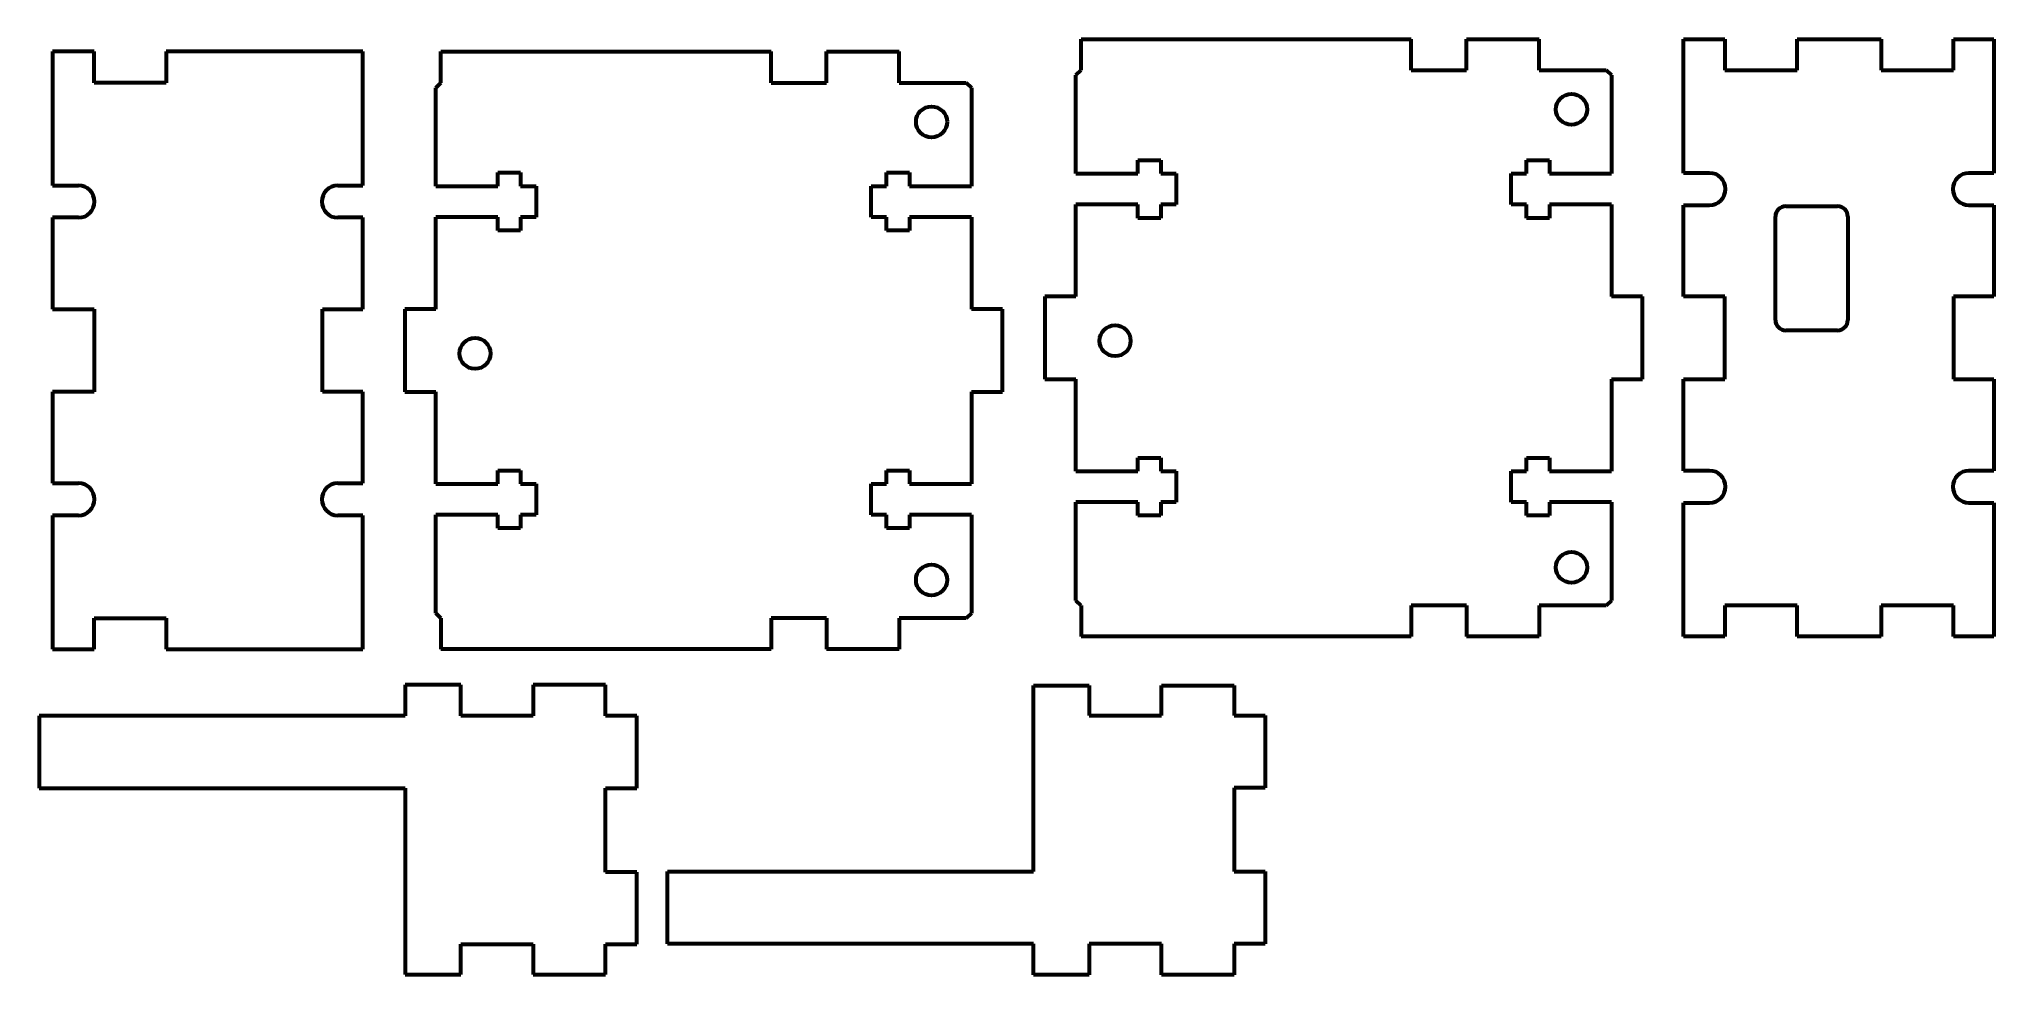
# Model space of a CAD drawing. Header units: millimetres. Extents: x -123 to 66, y 168 to 258.
import ezdxf

# ---------------------------------------------------------------- set-up
doc = ezdxf.new("R2010")
doc.units = ezdxf.units.MM
doc.linetypes.add('K5LT_BASIC', pattern=[0])
doc.layers.add('Системный слой (1)', color=252, linetype='Continuous')

msp = doc.modelspace()

# ---------------------------------------------------------------- linework, layer by layer
at = {"layer": 'Системный слой (1)', "color": 5, "linetype": 'K5LT_BASIC', "lineweight": 60}
for p, q in [((-21.83, 258.06), (10.08, 258.06)), ((-21.83, 255.06), (-21.83, 258.06)), ((10.08, 255.06), (10.08, 258.06)), ((15.45, 258.06), (22.45, 258.06)), ((15.45, 255.06), (15.45, 258.06)), ((22.45, 255.06), (22.45, 258.06)), ((36.43, 245.11), (36.43, 258.06)), ((36.43, 258.06), (40.43, 258.06)), ((40.43, 258.06), (40.43, 255.06)), ((47.42, 255.06), (47.42, 258.06)), ((47.42, 258.06), (55.53, 258.06)), ((55.53, 258.06), (55.53, 255.06)), ((62.52, 258.06), (66.43, 258.06)), ((62.52, 255.06), (62.52, 258.06)), ((66.43, 258.06), (66.43, 245.11)), ((-121.27, 256.85), (-121.27, 243.9)), ((-117.27, 256.85), (-121.27, 256.85)), ((-117.27, 253.85), (-117.27, 256.85)), ((-91.27, 256.85), (-110.28, 256.85)), ((-110.28, 256.85), (-110.28, 253.85)), ((-91.27, 243.9), (-91.27, 256.85)), ((-83.72, 256.85), (-51.81, 256.85)), ((-83.72, 253.85), (-83.72, 256.85)), ((-51.81, 253.85), (-51.81, 256.85)), ((-46.43, 256.85), (-39.43, 256.85)), ((-46.43, 253.85), (-46.43, 256.85)), ((-39.43, 253.85), (-39.43, 256.85)), ((-110.28, 253.85), (-117.27, 253.85)), ((-84.22, 253.35), (-83.72, 253.85)), ((-84.22, 243.85), (-84.22, 253.35)), ((-51.81, 253.85), (-46.43, 253.85)), ((-39.43, 253.85), (-32.93, 253.85)), ((-32.93, 253.85), (-32.43, 253.35)), ((-32.43, 253.35), (-32.43, 243.85)), ((-22.33, 254.56), (-21.83, 255.06)), ((-22.33, 245.06), (-22.33, 254.56)), ((10.08, 255.06), (15.45, 255.06)), ((22.45, 255.06), (28.95, 255.06)), ((28.95, 255.06), (29.45, 254.56)), ((29.45, 254.56), (29.45, 245.06)), ((40.43, 255.06), (47.42, 255.06)), ((55.53, 255.06), (62.52, 255.06)), ((-16.33, 245.06), (-16.33, 246.36)), ((-16.33, 246.36), (-14.13, 246.36)), ((-14.13, 246.36), (-14.13, 245.06)), ((21.25, 246.36), (23.45, 246.36)), ((21.25, 245.06), (21.25, 246.36)), ((23.45, 246.36), (23.45, 245.06)), ((-121.27, 243.9), (-118.77, 243.9)), ((-93.69, 243.9), (-91.27, 243.9)), ((-84.22, 243.85), (-78.22, 243.85)), ((-78.22, 243.85), (-78.22, 245.15)), ((-78.22, 245.15), (-76.02, 245.15)), ((-76.02, 245.15), (-76.02, 243.85)), ((-76.02, 243.85), (-74.52, 243.85)), ((-74.52, 243.85), (-74.52, 240.85)), ((-42.13, 240.85), (-42.13, 243.85)), ((-42.13, 243.85), (-40.63, 243.85)), ((-40.63, 245.15), (-38.43, 245.15)), ((-40.63, 243.85), (-40.63, 245.15)), ((-38.43, 245.15), (-38.43, 243.85)), ((-38.43, 243.85), (-32.43, 243.85)), ((-22.33, 245.06), (-16.33, 245.06)), ((-14.13, 245.06), (-12.63, 245.06)), ((-12.63, 245.06), (-12.63, 242.06)), ((19.75, 242.06), (19.75, 245.06)), ((19.75, 245.06), (21.25, 245.06)), ((23.45, 245.06), (29.45, 245.06)), ((38.93, 245.11), (36.43, 245.11)), ((66.43, 245.11), (64.02, 245.11)), ((-22.33, 233.17), (-22.33, 242.06)), ((-16.33, 242.06), (-22.33, 242.06)), ((-16.33, 240.76), (-16.33, 242.06)), ((-12.63, 242.06), (-14.13, 242.06)), ((-14.13, 242.06), (-14.13, 240.76)), ((21.25, 242.06), (19.75, 242.06)), ((21.25, 240.76), (21.25, 242.06)), ((23.45, 242.06), (23.45, 240.76)), ((29.45, 242.06), (23.45, 242.06)), ((29.45, 242.06), (29.45, 233.17)), ((36.43, 233.17), (36.43, 242.01)), ((36.43, 242.01), (38.93, 242.01)), ((64.02, 242.01), (66.43, 242.01)), ((66.43, 242.01), (66.43, 233.17)), ((-121.27, 240.8), (-121.27, 231.96)), ((-118.77, 240.8), (-121.27, 240.8)), ((-91.27, 240.8), (-93.69, 240.8)), ((-91.27, 231.96), (-91.27, 240.8)), ((-84.22, 231.96), (-84.22, 240.85)), ((-78.22, 240.85), (-84.22, 240.85)), ((-78.22, 239.55), (-78.22, 240.85)), ((-74.52, 240.85), (-76.02, 240.85)), ((-76.02, 240.85), (-76.02, 239.55)), ((-40.63, 240.85), (-42.13, 240.85)), ((-40.63, 239.55), (-40.63, 240.85)), ((-38.43, 240.85), (-38.43, 239.55)), ((-32.43, 240.85), (-38.43, 240.85)), ((-32.43, 240.85), (-32.43, 231.96)), ((-14.13, 240.76), (-16.33, 240.76)), ((23.45, 240.76), (21.25, 240.76)), ((45.31, 230.9), (45.31, 240.9)), ((46.31, 241.9), (51.31, 241.9)), ((52.31, 240.9), (52.31, 230.9)), ((-76.02, 239.55), (-78.22, 239.55)), ((-38.43, 239.55), (-40.63, 239.55)), ((-22.33, 233.17), (-25.33, 233.17)), ((-25.33, 233.17), (-25.33, 225.17)), ((32.45, 233.17), (29.45, 233.17)), ((32.45, 225.17), (32.45, 233.17)), ((40.43, 233.17), (36.43, 233.17)), ((40.43, 225.17), (40.43, 233.17)), ((66.43, 233.17), (62.52, 233.17)), ((62.52, 233.17), (62.52, 225.17)), ((-121.27, 231.96), (-117.27, 231.96)), ((-117.27, 231.96), (-117.27, 223.96)), ((-95.19, 223.96), (-95.19, 231.96)), ((-95.19, 231.96), (-91.27, 231.96)), ((-84.22, 231.96), (-87.22, 231.96)), ((-87.22, 231.96), (-87.22, 223.96)), ((-29.43, 231.96), (-32.43, 231.96)), ((-29.43, 223.96), (-29.43, 231.96)), ((51.31, 229.9), (46.31, 229.9)), ((-25.33, 225.17), (-22.33, 225.17)), ((-22.33, 216.28), (-22.33, 225.17)), ((29.45, 225.17), (29.45, 216.28)), ((29.45, 225.17), (32.45, 225.17)), ((36.43, 216.33), (36.43, 225.17)), ((36.43, 225.17), (40.43, 225.17)), ((62.52, 225.17), (66.43, 225.17)), ((66.43, 225.17), (66.43, 216.33)), ((-117.27, 223.96), (-121.27, 223.96)), ((-121.27, 223.96), (-121.27, 215.11)), ((-91.27, 223.96), (-95.19, 223.96)), ((-91.27, 215.11), (-91.27, 223.96)), ((-87.22, 223.96), (-84.22, 223.96)), ((-84.22, 215.06), (-84.22, 223.96)), ((-32.43, 223.96), (-32.43, 215.06)), ((-32.43, 223.96), (-29.43, 223.96)), ((-16.33, 216.28), (-16.33, 217.58)), ((-16.33, 217.58), (-14.13, 217.58)), ((-14.13, 217.58), (-14.13, 216.28)), ((21.25, 217.58), (23.45, 217.58)), ((21.25, 216.28), (21.25, 217.58)), ((23.45, 217.58), (23.45, 216.28)), ((-78.22, 215.06), (-78.22, 216.36)), ((-78.22, 216.36), (-76.02, 216.36)), ((-76.02, 216.36), (-76.02, 215.06)), ((-40.63, 216.36), (-38.43, 216.36)), ((-40.63, 215.06), (-40.63, 216.36)), ((-38.43, 216.36), (-38.43, 215.06)), ((-22.33, 216.28), (-16.33, 216.28)), ((-14.13, 216.28), (-12.63, 216.28)), ((-12.63, 216.28), (-12.63, 213.28)), ((19.75, 213.28), (19.75, 216.28)), ((19.75, 216.28), (21.25, 216.28)), ((23.45, 216.28), (29.45, 216.28)), ((38.93, 216.33), (36.43, 216.33)), ((66.43, 216.33), (64.02, 216.33)), ((-121.27, 215.11), (-118.77, 215.11)), ((-93.69, 215.11), (-91.27, 215.11)), ((-84.22, 215.06), (-78.22, 215.06)), ((-76.02, 215.06), (-74.52, 215.06)), ((-74.52, 215.06), (-74.52, 212.06)), ((-42.13, 212.06), (-42.13, 215.06)), ((-42.13, 215.06), (-40.63, 215.06)), ((-38.43, 215.06), (-32.43, 215.06)), ((-118.77, 212.01), (-121.27, 212.01)), ((-121.27, 212.01), (-121.27, 199.06)), ((-91.27, 212.01), (-93.69, 212.01)), ((-91.27, 199.06), (-91.27, 212.01)), ((-84.22, 202.56), (-84.22, 212.06)), ((-78.22, 212.06), (-84.22, 212.06)), ((-78.22, 210.76), (-78.22, 212.06)), ((-76.02, 212.06), (-76.02, 210.76)), ((-74.52, 212.06), (-76.02, 212.06)), ((-40.63, 212.06), (-42.13, 212.06)), ((-40.63, 210.76), (-40.63, 212.06)), ((-32.43, 212.06), (-38.43, 212.06)), ((-38.43, 212.06), (-38.43, 210.76)), ((-32.43, 212.06), (-32.43, 202.56)), ((-22.33, 203.78), (-22.33, 213.28)), ((-16.33, 213.28), (-22.33, 213.28)), ((-16.33, 211.98), (-16.33, 213.28)), ((-14.13, 211.98), (-16.33, 211.98)), ((-14.13, 213.28), (-14.13, 211.98)), ((-12.63, 213.28), (-14.13, 213.28)), ((21.25, 213.28), (19.75, 213.28)), ((21.25, 211.98), (21.25, 213.28)), ((23.45, 211.98), (21.25, 211.98)), ((29.45, 213.28), (23.45, 213.28)), ((23.45, 213.28), (23.45, 211.98)), ((29.45, 213.28), (29.45, 203.78)), ((36.43, 200.28), (36.43, 213.23)), ((36.43, 213.23), (38.93, 213.23)), ((64.02, 213.23), (66.43, 213.23)), ((66.43, 213.23), (66.43, 200.28)), ((-76.02, 210.76), (-78.22, 210.76)), ((-38.43, 210.76), (-40.63, 210.76)), ((-83.72, 202.06), (-84.22, 202.56)), ((-32.43, 202.56), (-32.93, 202.06)), ((-21.83, 203.28), (-22.33, 203.78)), ((-21.83, 203.28), (-21.83, 200.28)), ((15.45, 203.28), (10.08, 203.28)), ((10.08, 203.28), (10.08, 200.28)), ((15.45, 203.28), (15.45, 200.28)), ((28.95, 203.28), (22.45, 203.28)), ((22.45, 203.28), (22.45, 200.28)), ((29.45, 203.78), (28.95, 203.28)), ((40.43, 203.28), (40.43, 200.28)), ((47.42, 203.28), (40.43, 203.28)), ((47.42, 200.28), (47.42, 203.28)), ((55.53, 203.28), (55.53, 200.28)), ((62.52, 203.28), (55.53, 203.28)), ((62.52, 200.28), (62.52, 203.28)), ((-117.27, 199.06), (-117.27, 202.06)), ((-117.27, 202.06), (-110.28, 202.06)), ((-110.28, 202.06), (-110.28, 199.06)), ((-83.72, 202.06), (-83.72, 199.06)), ((-46.43, 202.06), (-51.81, 202.06)), ((-51.81, 202.06), (-51.81, 199.06)), ((-46.43, 202.06), (-46.43, 199.06)), ((-32.93, 202.06), (-39.43, 202.06)), ((-39.43, 202.06), (-39.43, 199.06)), ((-121.27, 199.06), (-117.27, 199.06)), ((-110.28, 199.06), (-91.27, 199.06)), ((-51.81, 199.06), (-83.72, 199.06)), ((-39.43, 199.06), (-46.43, 199.06)), ((10.08, 200.28), (-21.83, 200.28)), ((22.45, 200.28), (15.45, 200.28)), ((40.43, 200.28), (36.43, 200.28)), ((55.53, 200.28), (47.42, 200.28)), ((66.43, 200.28), (62.52, 200.28)), ((-87.17, 195.61), (-87.17, 192.61)), ((-81.8, 195.61), (-87.17, 195.61)), ((-81.8, 192.61), (-81.8, 195.61)), ((-74.8, 195.61), (-74.8, 192.61)), ((-67.8, 195.61), (-74.8, 195.61)), ((-67.8, 192.61), (-67.8, 195.61)), ((-26.42, 195.57), (-21.04, 195.57)), ((-26.42, 177.56), (-26.42, 195.57)), ((-21.04, 195.57), (-21.04, 192.65)), ((-14.04, 192.65), (-14.04, 195.57)), ((-14.04, 195.57), (-7.04, 195.57)), ((-7.04, 195.57), (-7.04, 192.65)), ((-122.58, 192.61), (-122.58, 185.62)), ((-87.17, 192.61), (-122.58, 192.61)), ((-74.8, 192.61), (-81.8, 192.61)), ((-64.8, 192.61), (-67.8, 192.61)), ((-64.8, 185.62), (-64.8, 192.61)), ((-21.04, 192.65), (-14.04, 192.65)), ((-7.04, 192.65), (-4.04, 192.65)), ((-4.04, 192.65), (-4.04, 185.66)), ((-122.58, 185.62), (-87.17, 185.62)), ((-87.17, 185.62), (-87.17, 167.61)), ((-67.8, 185.62), (-64.8, 185.62)), ((-67.8, 177.52), (-67.8, 185.62)), ((-7.04, 185.66), (-7.04, 177.56)), ((-4.04, 185.66), (-7.04, 185.66)), ((-64.8, 177.52), (-67.8, 177.52)), ((-64.8, 170.53), (-64.8, 177.52)), ((-61.83, 170.57), (-61.83, 177.56)), ((-61.83, 177.56), (-26.42, 177.56)), ((-7.04, 177.56), (-4.04, 177.56)), ((-4.04, 177.56), (-4.04, 170.57)), ((-81.8, 170.53), (-74.8, 170.53)), ((-81.8, 167.61), (-81.8, 170.53)), ((-74.8, 170.53), (-74.8, 167.61)), ((-67.8, 167.61), (-67.8, 170.53)), ((-67.8, 170.53), (-64.8, 170.53)), ((-26.42, 170.57), (-61.83, 170.57)), ((-26.42, 167.57), (-26.42, 170.57)), ((-14.04, 170.57), (-21.04, 170.57)), ((-21.04, 170.57), (-21.04, 167.57)), ((-14.04, 167.57), (-14.04, 170.57)), ((-7.04, 170.57), (-7.04, 167.57)), ((-4.04, 170.57), (-7.04, 170.57)), ((-87.17, 167.61), (-81.8, 167.61)), ((-74.8, 167.61), (-67.8, 167.61)), ((-21.04, 167.57), (-26.42, 167.57)), ((-7.04, 167.57), (-14.04, 167.57))]:
    msp.add_line(p, q, dxfattribs=at)
for centre in [(-36.29, 250.06), (25.59, 251.27), (-80.43, 227.67), (-18.54, 228.89), (25.59, 206.98), (-36.29, 205.76)]:
    msp.add_circle(centre, 1.5, dxfattribs=at)
for centre, radius, start, end in [((-118.77, 242.35), 1.55, 270, 90), ((-93.69, 242.35), 1.55, 90, 270), ((38.93, 243.56), 1.55, 270, 90), ((64.02, 243.56), 1.55, 90, 270), ((46.31, 240.9), 1, 90, 180), ((51.31, 240.9), 1, 0, 90), ((46.31, 230.9), 1, 180, 270), ((51.31, 230.9), 1, 270, 0), ((38.93, 214.78), 1.55, 270, 90), ((64.02, 214.78), 1.55, 90, 270), ((-118.77, 213.56), 1.55, 270, 90), ((-93.69, 213.56), 1.55, 90, 270)]:
    msp.add_arc(centre, radius, start, end, dxfattribs=at)

doc.saveas('drawing.dxf')
